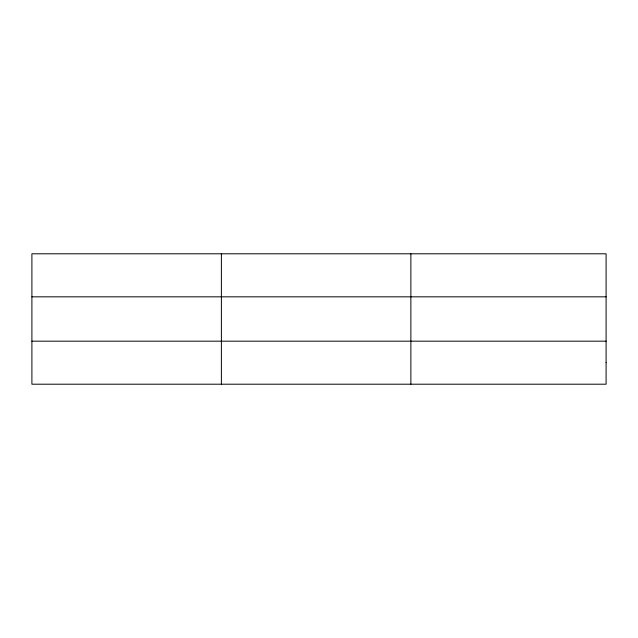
<?xml version="1.0" encoding="UTF-8"?>
<svg xmlns="http://www.w3.org/2000/svg" width="638" height="638" viewBox="0 0 638 638"><rect width="100%" height="100%" fill="white"/><g stroke="black" fill="none" stroke-linecap="round" stroke-linejoin="round"><path stroke-width="0.96" d="M221.386 253.796L221.386 384.204M410.872 253.796L410.872 384.204M31.9 296.829L606.1 296.829M31.9 341.171L606.1 341.171M606.1 362.687L606.1 384.204L31.9 384.204L31.9 253.796L606.1 253.796L606.1 362.687"/></g></svg>
